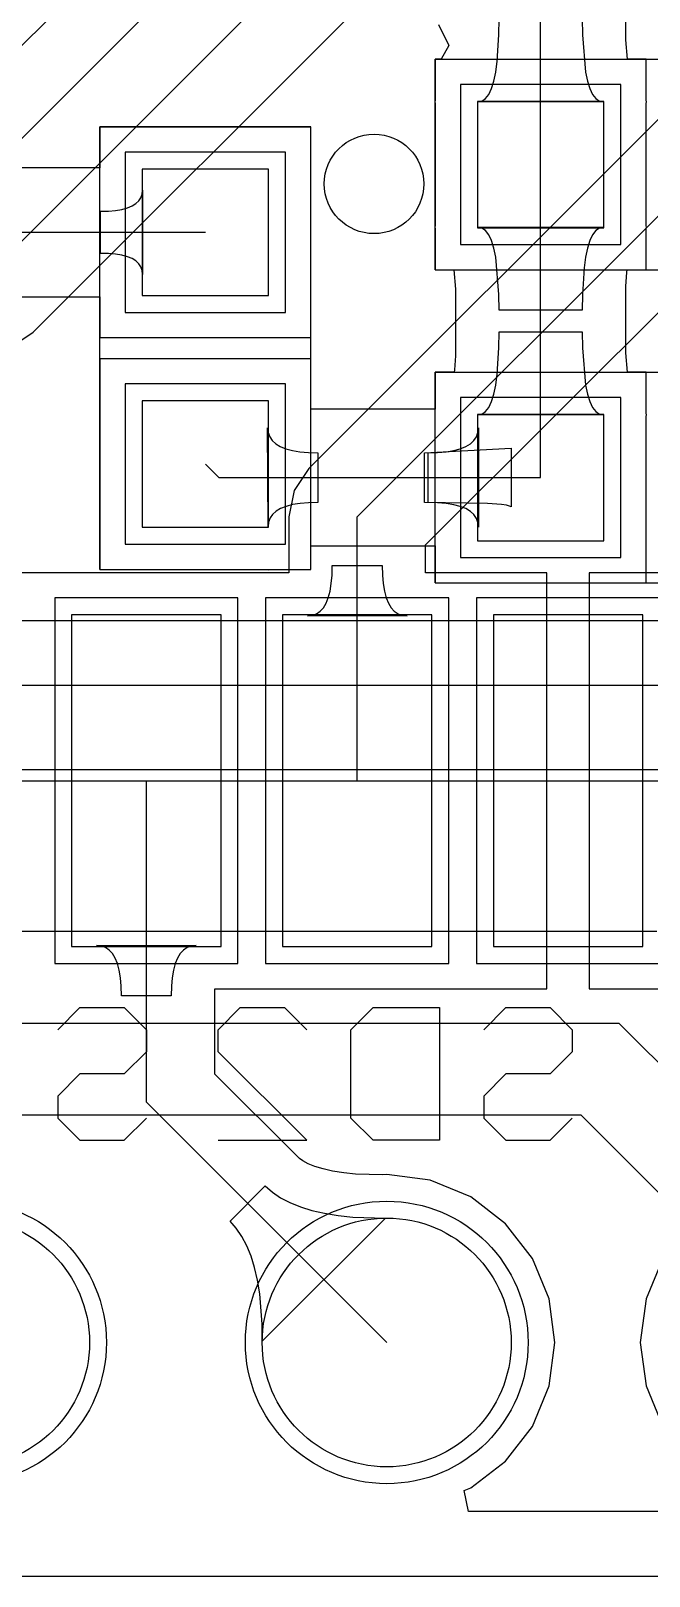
# Model space of a CAD drawing. Header units: millimetres. Extents: x 54.7 to 132.3, y 69.9 to 97.5.
# Drawn here: x 103.7 to 107.42, y 69.91 to 79.23 of the extents above; entities that cross this region are included whole.
import ezdxf

# ---------------------------------------------------------------- set-up
doc = ezdxf.new("R2010")
doc.units = ezdxf.units.MM
for name, color, linetype in [('BottomLayer', 5, 'Continuous'), ('BottomOverlay', 54, 'Continuous'), ('BottomPaste', 16, 'Continuous'), ('BottomSolder', 6, 'Continuous'), ('KeepOutLayer', 6, 'Continuous'), ('MultiLayer', 9, 'Continuous'), ('TopLayer', 1, 'Continuous'), ('TopOverlay', 2, 'Continuous'), ('TopPaste', 8, 'Continuous'), ('TopSolder', 216, 'Continuous')]:
    doc.layers.add(name, color=color, linetype=linetype)

# ---------------------------------------------------------------- blocks, each defined once
blk = doc.blocks.new('ESP32_WROVER_B_3')
at = {"layer": 'BottomLayer'}
for p, q in [((-1, -2.09), (-1, -2.99)), ((1, -2.09), (-1, -2.09)), ((1, -2.99), (1, -2.09)), ((-1, -2.99), (1, -2.99)), ((-1, -3.36), (-1, -4.26)), ((1, -3.36), (-1, -3.36)), ((1, -4.26), (1, -3.36)), ((-1, -4.26), (1, -4.26)), ((-1, -4.63), (-1, -5.53)), ((1, -4.63), (-1, -4.63)), ((1, -5.53), (1, -4.63)), ((-1, -5.53), (1, -5.53))]:
    blk.add_line(p, q, dxfattribs=at)
at = {"layer": 'BottomOverlay'}
blk.add_line((0, 1.1), (0, -30.35), dxfattribs=at)
at = {"layer": 'BottomPaste'}
for p, q in [((-1, -2.09), (-1, -2.99)), ((1, -2.09), (-1, -2.09)), ((1, -2.99), (1, -2.09)), ((-1, -2.99), (1, -2.99)), ((-1, -3.36), (-1, -4.26)), ((1, -3.36), (-1, -3.36)), ((1, -4.26), (1, -3.36)), ((-1, -4.26), (1, -4.26)), ((-1, -4.63), (-1, -5.53)), ((1, -4.63), (-1, -4.63)), ((1, -5.53), (1, -4.63)), ((-1, -5.53), (1, -5.53))]:
    blk.add_line(p, q, dxfattribs=at)
at = {"layer": 'BottomSolder'}
for p, q in [((-1.1016, -1.9884), (-1.1016, -3.0916)), ((1.1016, -1.9884), (-1.1016, -1.9884)), ((1.1016, -3.0916), (1.1016, -1.9884)), ((-1.1016, -3.0916), (1.1016, -3.0916)), ((-1.1016, -3.2584), (-1.1016, -4.3616)), ((1.1016, -3.2584), (-1.1016, -3.2584)), ((1.1016, -4.3616), (1.1016, -3.2584)), ((-1.1016, -4.3616), (1.1016, -4.3616)), ((-1.1016, -4.5284), (-1.1016, -5.6316)), ((1.1016, -4.5284), (-1.1016, -4.5284)), ((1.1016, -5.6316), (1.1016, -4.5284))]:
    blk.add_line(p, q, dxfattribs=at)
blk = doc.blocks.new('R0603_24')
at = {"layer": 'TopLayer'}
for p, q in [((-1.0795, 0.381), (-1.0795, -0.381)), ((-0.3175, 0.381), (-1.0795, 0.381)), ((-0.3175, -0.381), (-0.3175, 0.381)), ((0.3175, 0.381), (0.3175, -0.381)), ((1.0795, 0.381), (0.3175, 0.381)), ((1.0795, -0.381), (1.0795, 0.381)), ((-1.0795, -0.381), (-0.3175, -0.381)), ((0.3175, -0.381), (1.0795, -0.381))]:
    blk.add_line(p, q, dxfattribs=at)
at = {"layer": 'TopOverlay'}
for p, q in [((-1.3335, 0.635), (-1.3335, -0.635)), ((1.3335, 0.635), (-1.3335, 0.635)), ((1.3335, 0.635), (1.3335, -0.635)), ((1.3335, -0.635), (-1.3335, -0.635))]:
    blk.add_line(p, q, dxfattribs=at)
at = {"layer": 'TopPaste'}
for p, q in [((-1.0795, 0.381), (-1.0795, -0.381)), ((-0.3175, 0.381), (-1.0795, 0.381)), ((-0.3175, -0.381), (-0.3175, 0.381)), ((0.3175, 0.381), (0.3175, -0.381)), ((1.0795, 0.381), (0.3175, 0.381)), ((1.0795, -0.381), (1.0795, 0.381)), ((-1.0795, -0.381), (-0.3175, -0.381)), ((0.3175, -0.381), (1.0795, -0.381))]:
    blk.add_line(p, q, dxfattribs=at)
at = {"layer": 'TopSolder'}
for p, q in [((-1.1811, 0.4826), (-1.1811, -0.4826)), ((-0.2159, 0.4826), (-1.1811, 0.4826)), ((-0.2159, -0.4826), (-0.2159, 0.4826)), ((0.2159, 0.4826), (0.2159, -0.4826)), ((1.1811, 0.4826), (0.2159, 0.4826)), ((1.1811, -0.4826), (1.1811, 0.4826)), ((-1.1811, -0.4826), (-0.2159, -0.4826)), ((0.2159, -0.4826), (1.1811, -0.4826))]:
    blk.add_line(p, q, dxfattribs=at)
blk = doc.blocks.new('R0603_25')
at = {"layer": 'TopLayer'}
for p, q in [((-1.0795, 0.381), (-1.0795, -0.381)), ((-0.3175, 0.381), (-1.0795, 0.381)), ((-0.3175, -0.381), (-0.3175, 0.381)), ((0.3175, 0.381), (0.3175, -0.381)), ((1.0795, 0.381), (0.3175, 0.381)), ((1.0795, -0.381), (1.0795, 0.381)), ((-1.0795, -0.381), (-0.3175, -0.381)), ((0.3175, -0.381), (1.0795, -0.381))]:
    blk.add_line(p, q, dxfattribs=at)
at = {"layer": 'TopOverlay'}
for p, q in [((-1.3335, 0.635), (-1.3335, -0.635)), ((1.3335, 0.635), (-1.3335, 0.635)), ((1.3335, 0.635), (1.3335, -0.635)), ((1.3335, -0.635), (-1.3335, -0.635))]:
    blk.add_line(p, q, dxfattribs=at)
at = {"layer": 'TopPaste'}
for p, q in [((-1.0795, 0.381), (-1.0795, -0.381)), ((-0.3175, 0.381), (-1.0795, 0.381)), ((-0.3175, -0.381), (-0.3175, 0.381)), ((0.3175, 0.381), (0.3175, -0.381)), ((1.0795, 0.381), (0.3175, 0.381)), ((1.0795, -0.381), (1.0795, 0.381)), ((-1.0795, -0.381), (-0.3175, -0.381)), ((0.3175, -0.381), (1.0795, -0.381))]:
    blk.add_line(p, q, dxfattribs=at)
at = {"layer": 'TopSolder'}
for p, q in [((-1.1811, 0.4826), (-1.1811, -0.4826)), ((-0.2159, 0.4826), (-1.1811, 0.4826)), ((-0.2159, -0.4826), (-0.2159, 0.4826)), ((0.2159, 0.4826), (0.2159, -0.4826)), ((1.1811, 0.4826), (0.2159, 0.4826)), ((1.1811, -0.4826), (1.1811, 0.4826)), ((-1.1811, -0.4826), (-0.2159, -0.4826)), ((0.2159, -0.4826), (1.1811, -0.4826))]:
    blk.add_line(p, q, dxfattribs=at)
blk = doc.blocks.new('R0603_34')
at = {"layer": 'TopLayer'}
for p, q in [((-1.0795, 0.381), (-1.0795, -0.381)), ((-0.3175, 0.381), (-1.0795, 0.381)), ((-0.3175, -0.381), (-0.3175, 0.381)), ((0.3175, 0.381), (0.3175, -0.381)), ((1.0795, 0.381), (0.3175, 0.381)), ((1.0795, -0.381), (1.0795, 0.381)), ((-1.0795, -0.381), (-0.3175, -0.381)), ((0.3175, -0.381), (1.0795, -0.381))]:
    blk.add_line(p, q, dxfattribs=at)
at = {"layer": 'TopOverlay'}
for p, q in [((-1.3335, -0.635), (-1.3335, 0.635)), ((1.3335, 0.635), (-1.3335, 0.635)), ((1.3335, -0.635), (1.3335, 0.635)), ((1.3335, -0.635), (-1.3335, -0.635))]:
    blk.add_line(p, q, dxfattribs=at)
at = {"layer": 'TopPaste'}
for p, q in [((-1.0795, 0.381), (-1.0795, -0.381)), ((-0.3175, 0.381), (-1.0795, 0.381)), ((-0.3175, -0.381), (-0.3175, 0.381)), ((0.3175, 0.381), (0.3175, -0.381)), ((1.0795, 0.381), (0.3175, 0.381)), ((1.0795, -0.381), (1.0795, 0.381)), ((-1.0795, -0.381), (-0.3175, -0.381)), ((0.3175, -0.381), (1.0795, -0.381))]:
    blk.add_line(p, q, dxfattribs=at)
at = {"layer": 'TopSolder'}
for p, q in [((-1.1811, 0.4826), (-1.1811, -0.4826)), ((-0.2159, 0.4826), (-1.1811, 0.4826)), ((-0.2159, -0.4826), (-0.2159, 0.4826)), ((0.2159, 0.4826), (0.2159, -0.4826)), ((1.1811, 0.4826), (0.2159, 0.4826)), ((1.1811, -0.4826), (1.1811, 0.4826)), ((-1.1811, -0.4826), (-0.2159, -0.4826)), ((0.2159, -0.4826), (1.1811, -0.4826))]:
    blk.add_line(p, q, dxfattribs=at)
blk = doc.blocks.new('HDR1X12_36')
at = {"layer": 'BottomLayer'}
for centre in [(20.32, 0), (22.86, 0)]:
    blk.add_circle(centre, 0.75, dxfattribs=at)
at = {"layer": 'BottomSolder'}
for centre in [(20.32, 0), (22.86, 0)]:
    blk.add_circle(centre, 0.8516, dxfattribs=at)
at = {"layer": 'MultiLayer'}
for centre in [(20.32, 0), (22.86, 0)]:
    blk.add_circle(centre, 0.75, dxfattribs=at)
at = {"layer": 'TopLayer'}
for centre in [(20.32, 0), (22.86, 0)]:
    blk.add_circle(centre, 0.75, dxfattribs=at)
at = {"layer": 'TopSolder'}
for centre in [(20.32, 0), (22.86, 0)]:
    blk.add_circle(centre, 0.8516, dxfattribs=at)

msp = doc.modelspace()

# ---------------------------------------------------------------- linework, layer by layer
at = {"layer": 'BottomLayer'}
for p, q in [((103.1955, 78.6939), (111.4129, 86.9113)), ((105.15, 80.0892), (103.2222, 78.1614)), ((103.4034, 77.724), (105.7148, 80.0354)), ((103.7127, 77.4147), (105.781, 79.483)), ((107.5127, 78.7328), (105.3727, 76.5929)), ((105.664, 76.3016), (107.9246, 78.5622)), ((106.0759, 76.131), (108.2159, 78.2709)), ((103.5708, 77.3199), (103.7127, 77.4147)), ((105.3727, 76.5929), (105.2834, 76.4592)), ((105.2834, 76.4592), (105.2521, 76.3016)), ((105.2521, 76.3016), (105.2521, 75.964)), ((105.664, 74.71), (105.664, 76.3016)), ((106.0759, 75.964), (106.0759, 76.131)), ((105.2521, 75.964), (101.15, 75.964)), ((105.508, 75.8979), (105.5125, 75.9494)), ((105.5125, 75.9494), (105.514, 76.007)), ((105.514, 76.007), (105.814, 76.007)), ((105.814, 76.007), (105.8155, 75.9494)), ((105.8155, 75.9494), (105.82, 75.8979)), ((106.807, 75.964), (106.0759, 75.964)), ((106.807, 74.71), (106.807, 75.964)), ((107.7921, 75.964), (107.061, 75.964)), ((107.061, 75.964), (107.061, 74.71)), ((105.49, 75.813), (105.5005, 75.8524)), ((105.5005, 75.8524), (105.508, 75.8979)), ((105.82, 75.8979), (105.8275, 75.8524)), ((105.8275, 75.8524), (105.838, 75.813)), ((105.4405, 75.7312), (105.46, 75.7524)), ((105.46, 75.7524), (105.4765, 75.7797)), ((105.4765, 75.7797), (105.49, 75.813)), ((105.838, 75.813), (105.8515, 75.7797)), ((105.8515, 75.7797), (105.868, 75.7524)), ((105.868, 75.7524), (105.8875, 75.7312)), ((105.364, 75.7039), (105.3925, 75.7069)), ((105.964, 75.7039), (105.364, 75.7039)), ((105.3925, 75.7069), (105.418, 75.716)), ((105.418, 75.716), (105.4405, 75.7312)), ((105.8875, 75.7312), (105.91, 75.716)), ((105.91, 75.716), (105.9355, 75.7069)), ((105.9355, 75.7069), (105.964, 75.7039)), ((104.394, 72.771), (104.394, 74.71)), ((106.807, 73.456), (106.807, 74.71)), ((107.061, 74.71), (107.061, 73.456)), ((104.1225, 73.7131), (104.094, 73.7161)), ((104.094, 73.7161), (104.694, 73.7161)), ((104.148, 73.704), (104.1225, 73.7131)), ((104.1705, 73.6888), (104.148, 73.704)), ((104.19, 73.6676), (104.1705, 73.6888)), ((104.6175, 73.6888), (104.598, 73.6676)), ((104.64, 73.704), (104.6175, 73.6888)), ((104.6655, 73.7131), (104.64, 73.704)), ((104.694, 73.7161), (104.6655, 73.7131)), ((104.2065, 73.6403), (104.19, 73.6676)), ((104.22, 73.607), (104.2065, 73.6403)), ((104.2305, 73.5676), (104.22, 73.607)), ((104.568, 73.607), (104.5575, 73.5676)), ((104.5815, 73.6403), (104.568, 73.607)), ((104.598, 73.6676), (104.5815, 73.6403)), ((104.238, 73.5221), (104.2305, 73.5676)), ((104.2425, 73.4706), (104.238, 73.5221)), ((104.55, 73.5221), (104.5455, 73.4706)), ((104.5575, 73.5676), (104.55, 73.5221)), ((104.244, 73.413), (104.2425, 73.4706)), ((104.544, 73.413), (104.244, 73.413)), ((104.5455, 73.4706), (104.544, 73.413)), ((104.8059, 72.9416), (104.8059, 73.456)), ((104.8059, 73.456), (106.807, 73.456)), ((107.061, 73.456), (109.8016, 73.456)), ((105.3154, 72.4322), (104.8059, 72.9416)), ((104.394, 72.771), (105.8418, 71.3232)), ((105.3363, 72.4179), (105.3154, 72.4322)), ((105.3684, 72.401), (105.3363, 72.4179)), ((105.4089, 72.3845), (105.3684, 72.401)), ((105.4581, 72.3693), (105.4089, 72.3845)), ((105.516, 72.356), (105.4581, 72.3693)), ((105.5826, 72.3453), (105.516, 72.356)), ((105.6546, 72.3378), (105.5826, 72.3453)), ((105.8182, 72.3328), (105.6546, 72.3378)), ((105.8418, 72.3359), (105.8182, 72.3328)), ((106.1039, 72.3014), (105.8418, 72.3359)), ((106.3481, 72.2002), (106.1039, 72.3014)), ((104.8979, 72.0549), (105.1101, 72.2671)), ((105.1101, 72.2671), (105.1531, 72.2293)), ((105.1531, 72.2293), (105.2028, 72.1956)), ((106.5579, 72.0393), (106.3481, 72.2002)), ((105.2028, 72.1956), (105.2589, 72.166)), ((105.2589, 72.166), (105.3215, 72.1405)), ((105.3215, 72.1405), (105.3907, 72.119)), ((105.3907, 72.119), (105.4664, 72.1017)), ((104.9357, 72.0119), (104.8979, 72.0549)), ((104.9694, 71.9622), (104.9357, 72.0119)), ((105.8343, 72.0732), (105.0918, 71.3307)), ((105.4664, 72.1017), (105.5486, 72.0884)), ((105.5486, 72.0884), (105.6373, 72.0792)), ((105.6373, 72.0792), (105.8343, 72.0732)), ((106.7188, 71.8295), (106.5579, 72.0393)), ((104.999, 71.9061), (104.9694, 71.9622)), ((105.0245, 71.8435), (104.999, 71.9061)), ((105.046, 71.7743), (105.0245, 71.8435)), ((106.82, 71.5853), (106.7188, 71.8295)), ((107.5048, 71.8295), (107.4036, 71.5853)), ((105.0633, 71.6986), (105.046, 71.7743)), ((105.0766, 71.6164), (105.0633, 71.6986)), ((105.0908, 71.4325), (105.0766, 71.6164)), ((106.8545, 71.3232), (106.82, 71.5853)), ((107.4036, 71.5853), (107.3691, 71.3232)), ((105.0918, 71.3307), (105.0908, 71.4325)), ((106.82, 71.0611), (106.8545, 71.3232)), ((107.3691, 71.3232), (107.4036, 71.0611)), ((106.7188, 70.8169), (106.82, 71.0611)), ((107.4036, 71.0611), (107.5048, 70.8169)), ((106.5579, 70.6071), (106.7188, 70.8169)), ((106.3481, 70.4462), (106.5579, 70.6071)), ((106.3092, 70.4301), (106.3481, 70.4462)), ((106.3345, 70.3031), (106.3092, 70.4301)), ((107.8891, 70.3031), (106.3345, 70.3031))]:
    msp.add_line(p, q, dxfattribs=at)
msp.add_circle((105.7656, 78.3082), 0.3, dxfattribs=at)
at = {"layer": 'BottomOverlay'}
for p, q in [((103.8608, 73.2089), (103.9941, 73.3421)), ((103.9941, 73.3421), (104.2607, 73.3421)), ((104.2607, 73.3421), (104.394, 73.2089)), ((104.8268, 73.2089), (104.96, 73.3421)), ((104.96, 73.3421), (105.2266, 73.3421)), ((105.2266, 73.3421), (105.3599, 73.2089)), ((105.6265, 73.2089), (105.7598, 73.3421)), ((105.7598, 73.3421), (106.1597, 73.3421)), ((106.1597, 73.3421), (106.1597, 72.5424)), ((106.4262, 73.2089), (106.5595, 73.3421)), ((106.5595, 73.3421), (106.8261, 73.3421)), ((106.8261, 73.3421), (106.9594, 73.2089)), ((104.394, 73.2089), (104.394, 73.0756)), ((104.8268, 73.0756), (104.8268, 73.2089)), ((105.6265, 72.6757), (105.6265, 73.2089)), ((106.9594, 73.2089), (106.9594, 73.0756)), ((104.394, 73.0756), (104.2607, 72.9423)), ((105.3599, 72.5424), (104.8268, 73.0756)), ((106.9594, 73.0756), (106.8261, 72.9423)), ((103.9941, 72.9423), (103.8608, 72.809)), ((104.2607, 72.9423), (103.9941, 72.9423)), ((106.5595, 72.9423), (106.4262, 72.809)), ((106.8261, 72.9423), (106.5595, 72.9423)), ((103.8608, 72.809), (103.8608, 72.6757)), ((106.4262, 72.809), (106.4262, 72.6757)), ((103.8608, 72.6757), (103.9941, 72.5424)), ((104.2607, 72.5424), (104.394, 72.6757)), ((105.7598, 72.5424), (105.6265, 72.6757)), ((106.4262, 72.6757), (106.5595, 72.5424)), ((106.8261, 72.5424), (106.9594, 72.6757)), ((103.9941, 72.5424), (104.2607, 72.5424)), ((104.8268, 72.5424), (105.3599, 72.5424)), ((106.1597, 72.5424), (105.7598, 72.5424)), ((106.5595, 72.5424), (106.8261, 72.5424))]:
    msp.add_line(p, q, dxfattribs=at)
at = {"layer": 'KeepOutLayer'}
msp.add_line((87.7686, 69.9146), (130.1496, 69.9146), dxfattribs=at)
at = {"layer": 'MultiLayer'}
msp.add_circle((105.7656, 78.3082), 0.3, dxfattribs=at)
at = {"layer": 'TopLayer'}
for p, q in [((106.7689, 78.4243), (106.7689, 80.3112)), ((107.2828, 79.1759), (107.2828, 79.5765)), ((106.5176, 79.2073), (106.5189, 79.3023)), ((107.0189, 79.3023), (107.0202, 79.2073)), ((106.1541, 79.2684), (106.2153, 79.1427)), ((106.5074, 79.0473), (106.5176, 79.2073)), ((107.0202, 79.2073), (107.0394, 78.9823)), ((106.2153, 79.1427), (106.1697, 79.0593)), ((107.2927, 79.0593), (107.2828, 79.1759)), ((106.1697, 79.0593), (106.1339, 79.0593)), ((106.1339, 79.0593), (106.1339, 78.812)), ((106.4984, 78.9823), (106.5074, 79.0473)), ((107.4039, 79.0593), (107.2927, 79.0593)), ((107.4039, 78.812), (107.4039, 79.0593)), ((106.4728, 78.8823), (106.4869, 78.9273)), ((106.4869, 78.9273), (106.4984, 78.9823)), ((107.0394, 78.9823), (107.0509, 78.9273)), ((107.0509, 78.9273), (107.065, 78.8823)), ((106.1339, 78.812), (106.132, 78.8023)), ((106.4153, 78.8073), (106.437, 78.8223)), ((106.437, 78.8223), (106.4562, 78.8473)), ((106.4562, 78.8473), (106.4728, 78.8823)), ((107.065, 78.8823), (107.0816, 78.8473)), ((107.0816, 78.8473), (107.1008, 78.8223)), ((107.1008, 78.8223), (107.1225, 78.8073)), ((107.4058, 78.8023), (107.4039, 78.812)), ((106.132, 78.8023), (106.1339, 78.7926)), ((106.1339, 78.7926), (106.1339, 78.0561)), ((106.3909, 78.8023), (106.4153, 78.8073)), ((107.1469, 78.8023), (106.3909, 78.8023)), ((107.1225, 78.8073), (107.1469, 78.8023)), ((107.4039, 78.7926), (107.4058, 78.8023)), ((107.4039, 78.0561), (107.4039, 78.7926)), ((105.3846, 78.6511), (104.1146, 78.6511)), ((104.1146, 78.6511), (104.1146, 78.4046)), ((105.3846, 77.3811), (105.3846, 78.6511)), ((104.1146, 78.4046), (103.3526, 78.4046)), ((106.7689, 76.5375), (106.7689, 78.4243)), ((104.3691, 78.246), (104.3716, 78.2701)), ((104.3716, 78.2701), (104.3716, 77.7621)), ((104.2472, 78.1545), (104.2802, 78.1634)), ((104.2802, 78.1634), (104.3081, 78.1748)), ((104.3081, 78.1748), (104.331, 78.1888)), ((104.331, 78.1888), (104.3488, 78.2053)), ((104.3488, 78.2053), (104.3615, 78.2244)), ((104.3615, 78.2244), (104.3691, 78.246)), ((104.1176, 78.1431), (104.1659, 78.1444)), ((104.1176, 77.8891), (104.1176, 78.1431)), ((104.1659, 78.1444), (104.2091, 78.1482)), ((104.2091, 78.1482), (104.2472, 78.1545)), ((102.7176, 78.0161), (104.7496, 78.0161)), ((106.1339, 78.0561), (106.132, 78.0464)), ((106.132, 78.0464), (106.1339, 78.0367)), ((106.1339, 78.0367), (106.1339, 77.7893)), ((106.4153, 78.0414), (106.3909, 78.0464)), ((106.3909, 78.0464), (107.1469, 78.0464)), ((106.437, 78.0264), (106.4153, 78.0414)), ((106.4562, 78.0014), (106.437, 78.0264)), ((106.4728, 77.9664), (106.4562, 78.0014)), ((107.0816, 78.0014), (107.065, 77.9664)), ((107.1008, 78.0264), (107.0816, 78.0014)), ((107.1225, 78.0414), (107.1008, 78.0264)), ((107.1469, 78.0464), (107.1225, 78.0414)), ((107.4058, 78.0464), (107.4039, 78.0561)), ((107.4039, 78.0367), (107.4058, 78.0464)), ((107.4039, 77.7893), (107.4039, 78.0367)), ((104.1659, 77.8878), (104.1176, 77.8891)), ((104.2091, 77.884), (104.1659, 77.8878)), ((104.2472, 77.8777), (104.2091, 77.884)), ((106.4869, 77.9214), (106.4728, 77.9664)), ((106.4984, 77.8664), (106.4869, 77.9214)), ((107.0509, 77.9214), (107.0394, 77.8664)), ((107.065, 77.9664), (107.0509, 77.9214)), ((104.2802, 77.8688), (104.2472, 77.8777)), ((104.3081, 77.8573), (104.2802, 77.8688)), ((104.331, 77.8434), (104.3081, 77.8573)), ((104.3488, 77.8269), (104.331, 77.8434)), ((104.3615, 77.8078), (104.3488, 77.8269)), ((104.3691, 77.7862), (104.3615, 77.8078)), ((106.1339, 77.7893), (106.2451, 77.7893)), ((106.2451, 77.7893), (106.255, 77.6727)), ((106.5176, 77.6414), (106.4984, 77.8664)), ((107.0304, 77.8014), (107.0202, 77.6414)), ((107.0394, 77.8664), (107.0304, 77.8014)), ((107.2883, 77.7754), (107.2902, 77.7893)), ((107.2902, 77.7893), (107.4039, 77.7893)), ((104.3716, 77.7621), (104.3691, 77.7862)), ((107.2828, 77.6896), (107.2883, 77.7754)), ((103.3526, 77.6276), (104.1146, 77.6276)), ((104.1146, 77.6276), (104.1146, 77.3811)), ((106.255, 77.6727), (106.255, 77.2722)), ((106.5189, 77.5464), (106.5176, 77.6414)), ((107.0202, 77.6414), (107.0189, 77.5464)), ((107.2828, 77.289), (107.2828, 77.6896)), ((107.0189, 77.5464), (106.5189, 77.5464)), ((106.5176, 77.3204), (106.5189, 77.4154)), ((106.5189, 77.4154), (107.0189, 77.4154)), ((107.0189, 77.4154), (107.0202, 77.3204)), ((104.1146, 77.3811), (105.3846, 77.3811)), ((105.3846, 77.2541), (104.1146, 77.2541)), ((104.1146, 77.2541), (104.1146, 75.9841)), ((105.3846, 76.9494), (105.3846, 77.2541)), ((106.255, 77.2722), (106.2495, 77.1864)), ((106.5074, 77.1604), (106.5176, 77.3204)), ((107.0202, 77.3204), (107.0394, 77.0954)), ((107.2927, 77.1725), (107.2828, 77.289)), ((106.2476, 77.1725), (106.1339, 77.1725)), ((106.1339, 77.1725), (106.1339, 76.9501)), ((106.2495, 77.1864), (106.2476, 77.1725)), ((106.4984, 77.0954), (106.5074, 77.1604)), ((107.4039, 77.1725), (107.2927, 77.1725)), ((107.4039, 76.9251), (107.4039, 77.1725)), ((106.4869, 77.0404), (106.4984, 77.0954)), ((107.0394, 77.0954), (107.0509, 77.0404)), ((106.1194, 76.9494), (105.3846, 76.9494)), ((106.1339, 76.9501), (106.1194, 76.9494)), ((106.437, 76.9354), (106.4562, 76.9604)), ((106.4562, 76.9604), (106.4728, 76.9954)), ((106.4728, 76.9954), (106.4869, 77.0404)), ((107.0509, 77.0404), (107.065, 76.9954)), ((107.065, 76.9954), (107.0816, 76.9604)), ((107.0816, 76.9604), (107.1008, 76.9354)), ((106.3909, 76.9154), (106.4153, 76.9204)), ((107.1469, 76.9154), (106.3909, 76.9154)), ((106.4153, 76.9204), (106.437, 76.9354)), ((107.1008, 76.9354), (107.1225, 76.9204)), ((107.1225, 76.9204), (107.1469, 76.9154)), ((107.4058, 76.9154), (107.4039, 76.9251)), ((107.4039, 76.9057), (107.4058, 76.9154)), ((107.4039, 75.9025), (107.4039, 76.9057)), ((105.1276, 76.2412), (105.1245, 76.8375)), ((105.1245, 76.8375), (105.1277, 76.809)), ((105.1277, 76.809), (105.1369, 76.7835)), ((105.1369, 76.7835), (105.1521, 76.761)), ((106.3667, 76.761), (106.3819, 76.7835)), ((106.3819, 76.7835), (106.391, 76.809)), ((106.391, 76.809), (106.394, 76.8375)), ((106.394, 76.8375), (106.394, 76.2375)), ((105.1521, 76.761), (105.1734, 76.7415)), ((105.1734, 76.7415), (105.2006, 76.725)), ((105.2006, 76.725), (105.234, 76.7115)), ((105.234, 76.7115), (105.2733, 76.701)), ((105.2733, 76.701), (105.3187, 76.6935)), ((105.3187, 76.6935), (105.3701, 76.689)), ((105.3701, 76.689), (105.4276, 76.6875)), ((105.4276, 76.6875), (105.4276, 76.3875)), ((106.0689, 76.6875), (106.5922, 76.7143)), ((106.0689, 76.3875), (106.0689, 76.6875)), ((106.0909, 76.6875), (106.1485, 76.689)), ((106.0909, 76.3875), (106.0909, 76.6875)), ((106.1485, 76.689), (106.2, 76.6935)), ((106.2, 76.6935), (106.2455, 76.701)), ((106.2455, 76.701), (106.2849, 76.7115)), ((106.2849, 76.7115), (106.3182, 76.725)), ((106.3182, 76.725), (106.3455, 76.7415)), ((106.3455, 76.7415), (106.3667, 76.761)), ((106.5922, 76.7143), (106.5922, 76.3606)), ((104.7496, 76.6191), (104.8312, 76.5375)), ((104.8312, 76.5375), (106.7689, 76.5375)), ((105.1546, 76.3158), (105.1396, 76.2938)), ((105.1756, 76.3348), (105.1546, 76.3158)), ((105.2026, 76.3509), (105.1756, 76.3348)), ((105.2356, 76.364), (105.2026, 76.3509)), ((105.2746, 76.3743), (105.2356, 76.364)), ((105.3196, 76.3816), (105.2746, 76.3743)), ((105.3706, 76.386), (105.3196, 76.3816)), ((105.4276, 76.3875), (105.3706, 76.386)), ((106.4479, 76.3807), (106.0689, 76.3875)), ((106.1485, 76.386), (106.0909, 76.3875)), ((106.2, 76.3815), (106.1485, 76.386)), ((106.2455, 76.374), (106.2, 76.3815)), ((106.2849, 76.3635), (106.2455, 76.374)), ((106.3182, 76.35), (106.2849, 76.3635)), ((106.3455, 76.3335), (106.3182, 76.35)), ((106.3667, 76.314), (106.3455, 76.3335)), ((106.3819, 76.2915), (106.3667, 76.314)), ((106.5338, 76.3743), (106.4479, 76.3807)), ((106.5627, 76.3702), (106.5338, 76.3743)), ((106.5822, 76.3657), (106.5627, 76.3702)), ((106.5922, 76.3606), (106.5822, 76.3657)), ((105.1306, 76.2689), (105.1276, 76.2412)), ((105.1396, 76.2938), (105.1306, 76.2689)), ((106.391, 76.266), (106.3819, 76.2915)), ((106.394, 76.2375), (106.391, 76.266)), ((105.3846, 75.9841), (105.3846, 76.1255)), ((105.3846, 76.1255), (106.1339, 76.1255)), ((106.1339, 76.1255), (106.1339, 75.9025)), ((104.1146, 75.9841), (105.0984, 75.9841)), ((105.0984, 75.9841), (105.0998, 75.9837)), ((105.0998, 75.9837), (105.1046, 75.9841)), ((105.1046, 75.9841), (105.1189, 75.9841)), ((105.1189, 75.9841), (105.1289, 75.9822)), ((105.1289, 75.9822), (105.1383, 75.9841)), ((105.1383, 75.9841), (105.3846, 75.9841)), ((106.1339, 75.9025), (107.4039, 75.9025)), ((110.744, 75.6741), (102.3874, 75.6741)), ((100.5332, 75.2856), (110.744, 75.2856)), ((98.8568, 74.7776), (107.4928, 74.7776)), ((95.2912, 73.8028), (107.4691, 73.8028)), ((96.0072, 73.2488), (107.2397, 73.2488)), ((107.2397, 73.2488), (107.8397, 72.6488)), ((96.52, 72.6948), (107.0102, 72.6948)), ((107.0102, 72.6948), (108.3818, 71.3232))]:
    msp.add_line(p, q, dxfattribs=at)
msp.add_circle((105.7656, 78.3082), 0.3, dxfattribs=at)

# ---------------------------------------------------------------- block references
for name, p, rotation in [('ESP32_WROVER_B_3', (101.854, 74.71), 90), ('R0603_24', (107.4674, 78.4243), 180), ('R0603_34', (104.7496, 77.3176), 270), ('R0603_25', (107.4674, 76.5375), 180), ('HDR1X12_36', (126.1618, 71.3232), 180)]:
    msp.add_blockref(name, p, dxfattribs=dict(rotation=rotation))

doc.saveas('drawing.dxf')
